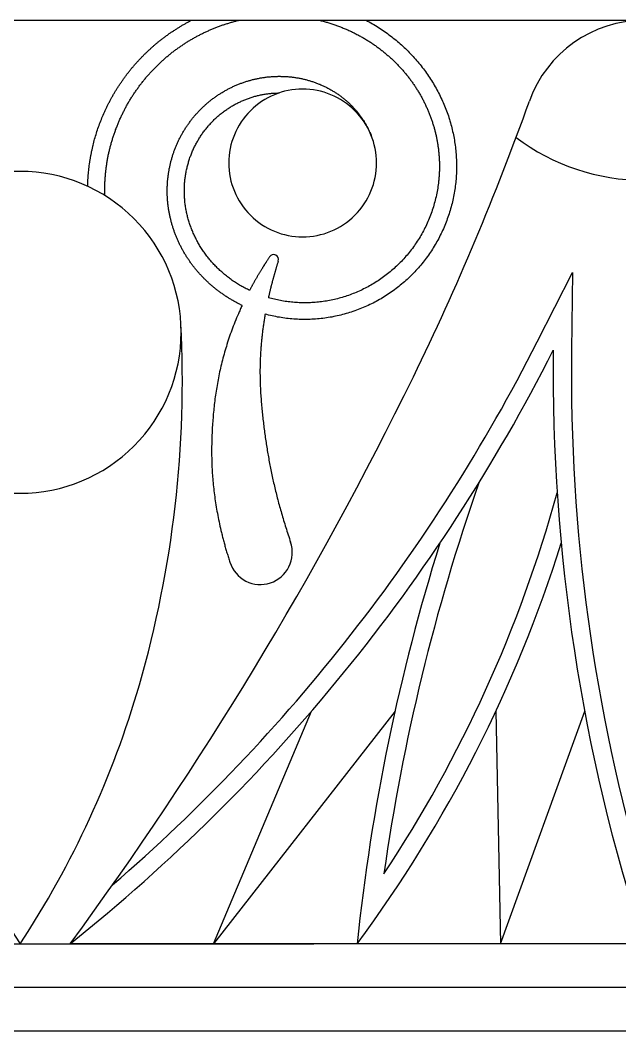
# Model space of a CAD drawing. Extents: x -111 to 2985, y -118 to 122.
# Drawn here: x -86.1 to -74.17, y -35.88 to -15.76 of the extents above; entities that cross this region are included whole.
import ezdxf

# ---------------------------------------------------------------- set-up
doc = ezdxf.new("R2010")
doc.units = 0
doc.layers.add('LAYER_03', color=5, linetype='CONTINUOUS')

msp = doc.modelspace()

# ---------------------------------------------------------------- linework, layer by layer
at = {"layer": 'LAYER_03'}
for points in [[(-110.939, -15.76), (-61.261, -15.76)], [(-84.757, -19.065), (-84.756, -19.034), (-84.755, -19.002), (-84.754, -18.97), (-84.752, -18.939), (-84.75, -18.907), (-84.748, -18.875), (-84.746, -18.844), (-84.743, -18.812), (-84.74, -18.781), (-84.737, -18.749), (-84.733, -18.718), (-84.73, -18.686), (-84.726, -18.655), (-84.721, -18.623), (-84.719, -18.607), (-84.717, -18.592), (-84.715, -18.576), (-84.712, -18.56), (-84.71, -18.545), (-84.707, -18.529), (-84.704, -18.513), (-84.702, -18.498), (-84.699, -18.482), (-84.696, -18.467), (-84.693, -18.451), (-84.69, -18.435), (-84.687, -18.42), (-84.684, -18.404), (-84.681, -18.389), (-84.678, -18.373), (-84.675, -18.358), (-84.671, -18.342), (-84.668, -18.327), (-84.664, -18.311), (-84.661, -18.296), (-84.657, -18.28), (-84.654, -18.265), (-84.65, -18.249), (-84.642, -18.218), (-84.634, -18.188), (-84.626, -18.157), (-84.618, -18.126), (-84.609, -18.096), (-84.6, -18.065), (-84.591, -18.035), (-84.581, -18.005), (-84.572, -17.974), (-84.562, -17.944), (-84.552, -17.914), (-84.541, -17.884), (-84.53, -17.854), (-84.519, -17.824), (-84.508, -17.794), (-84.497, -17.765), (-84.485, -17.735), (-84.473, -17.706), (-84.461, -17.676), (-84.449, -17.647), (-84.436, -17.618), (-84.429, -17.603), (-84.423, -17.589), (-84.416, -17.574), (-84.41, -17.56), (-84.403, -17.545), (-84.396, -17.531), (-84.39, -17.516), (-84.383, -17.502), (-84.376, -17.488), (-84.369, -17.473), (-84.362, -17.459), (-84.355, -17.445), (-84.348, -17.431), (-84.34, -17.416), (-84.333, -17.402), (-84.326, -17.388), (-84.318, -17.374), (-84.311, -17.36), (-84.303, -17.346), (-84.296, -17.332), (-84.288, -17.318), (-84.28, -17.304), (-84.273, -17.29), (-84.265, -17.276), (-84.257, -17.262), (-84.249, -17.248), (-84.241, -17.234), (-84.233, -17.221), (-84.225, -17.207), (-84.217, -17.193), (-84.209, -17.179), (-84.2, -17.166), (-84.192, -17.152), (-84.184, -17.139), (-84.175, -17.125), (-84.167, -17.112), (-84.158, -17.098), (-84.149, -17.085), (-84.141, -17.071), (-84.132, -17.058), (-84.123, -17.045), (-84.114, -17.031), (-84.105, -17.018), (-84.096, -17.005), (-84.087, -16.992), (-84.078, -16.978), (-84.069, -16.965), (-84.06, -16.952), (-84.051, -16.939), (-84.041, -16.926), (-84.032, -16.913), (-84.023, -16.9), (-84.013, -16.887), (-84.004, -16.875), (-83.994, -16.862), (-83.984, -16.849), (-83.975, -16.836), (-83.965, -16.823), (-83.955, -16.811), (-83.945, -16.798), (-83.935, -16.786), (-83.926, -16.773), (-83.916, -16.761), (-83.905, -16.748), (-83.895, -16.736), (-83.885, -16.723), (-83.875, -16.711), (-83.865, -16.699), (-83.854, -16.687), (-83.844, -16.674), (-83.834, -16.662), (-83.823, -16.65), (-83.812, -16.638), (-83.802, -16.626), (-83.791, -16.614), (-83.781, -16.602), (-83.77, -16.59), (-83.759, -16.578), (-83.748, -16.566), (-83.737, -16.555), (-83.726, -16.543), (-83.715, -16.531), (-83.704, -16.52), (-83.693, -16.508), (-83.682, -16.496), (-83.671, -16.485), (-83.66, -16.473), (-83.648, -16.462), (-83.637, -16.451), (-83.626, -16.439), (-83.614, -16.428), (-83.603, -16.417), (-83.591, -16.406), (-83.58, -16.395), (-83.568, -16.383), (-83.556, -16.372), (-83.545, -16.361), (-83.533, -16.351), (-83.521, -16.34), (-83.509, -16.329), (-83.497, -16.318), (-83.485, -16.307), (-83.473, -16.297), (-83.461, -16.286), (-83.449, -16.275), (-83.437, -16.265), (-83.425, -16.254), (-83.412, -16.244), (-83.4, -16.233), (-83.388, -16.223), (-83.375, -16.213), (-83.363, -16.203), (-83.351, -16.192), (-83.338, -16.182), (-83.325, -16.172), (-83.313, -16.162), (-83.3, -16.152), (-83.288, -16.142), (-83.275, -16.132), (-83.262, -16.123), (-83.249, -16.113), (-83.236, -16.103), (-83.223, -16.093), (-83.211, -16.084), (-83.198, -16.074), (-83.185, -16.065), (-83.171, -16.055), (-83.158, -16.046), (-83.145, -16.037), (-83.132, -16.027), (-83.119, -16.018), (-83.106, -16.009), (-83.092, -16), (-83.079, -15.991), (-83.066, -15.982), (-83.052, -15.973), (-83.039, -15.964), (-83.025, -15.955), (-83.012, -15.946), (-82.998, -15.937), (-82.984, -15.929), (-82.971, -15.92), (-82.957, -15.912), (-82.943, -15.903), (-82.93, -15.895), (-82.916, -15.886), (-82.902, -15.878), (-82.888, -15.87), (-82.874, -15.861), (-82.86, -15.853), (-82.846, -15.845), (-82.832, -15.837), (-82.818, -15.829), (-82.804, -15.821), (-82.79, -15.813), (-82.776, -15.805), (-82.762, -15.798), (-82.747, -15.79), (-82.733, -15.782), (-82.719, -15.775), (-82.705, -15.767), (-82.69, -15.76)], [(-84.417, -19.248), (-84.417, -19.229), (-84.417, -19.21), (-84.418, -19.191), (-84.418, -19.172), (-84.418, -19.153), (-84.418, -19.134), (-84.417, -19.115), (-84.417, -19.095), (-84.417, -19.076), (-84.416, -19.057), (-84.416, -19.038), (-84.415, -19.018), (-84.414, -18.999), (-84.413, -18.98), (-84.412, -18.96), (-84.411, -18.941), (-84.41, -18.922), (-84.408, -18.902), (-84.407, -18.883), (-84.405, -18.864), (-84.404, -18.844), (-84.402, -18.825), (-84.4, -18.806), (-84.398, -18.787), (-84.396, -18.767), (-84.394, -18.748), (-84.392, -18.729), (-84.389, -18.71), (-84.387, -18.691), (-84.384, -18.672), (-84.382, -18.653), (-84.379, -18.634), (-84.376, -18.615), (-84.373, -18.596), (-84.37, -18.577), (-84.367, -18.558), (-84.364, -18.54), (-84.36, -18.521), (-84.357, -18.502), (-84.353, -18.484), (-84.349, -18.465), (-84.346, -18.446), (-84.342, -18.428), (-84.338, -18.409), (-84.334, -18.391), (-84.329, -18.372), (-84.325, -18.354), (-84.321, -18.336), (-84.316, -18.317), (-84.312, -18.299), (-84.307, -18.281), (-84.302, -18.262), (-84.297, -18.244), (-84.292, -18.226), (-84.287, -18.208), (-84.282, -18.19), (-84.277, -18.172), (-84.272, -18.154), (-84.266, -18.135), (-84.261, -18.117), (-84.255, -18.1), (-84.249, -18.082), (-84.243, -18.064), (-84.237, -18.046), (-84.231, -18.028), (-84.225, -18.01), (-84.219, -17.992), (-84.213, -17.975), (-84.206, -17.957), (-84.2, -17.939), (-84.193, -17.922), (-84.187, -17.904), (-84.18, -17.886), (-84.173, -17.869), (-84.166, -17.851), (-84.159, -17.834), (-84.152, -17.817), (-84.145, -17.799), (-84.137, -17.782), (-84.13, -17.765), (-84.122, -17.747), (-84.115, -17.73), (-84.107, -17.713), (-84.099, -17.696), (-84.091, -17.679), (-84.083, -17.662), (-84.075, -17.645), (-84.067, -17.628), (-84.059, -17.611), (-84.051, -17.594), (-84.042, -17.578), (-84.034, -17.561), (-84.025, -17.544), (-84.016, -17.528), (-84.008, -17.511), (-83.999, -17.495), (-83.99, -17.478), (-83.981, -17.462), (-83.972, -17.446), (-83.963, -17.429), (-83.953, -17.413), (-83.944, -17.397), (-83.935, -17.381), (-83.925, -17.365), (-83.915, -17.349), (-83.906, -17.333), (-83.896, -17.317), (-83.886, -17.301), (-83.876, -17.285), (-83.866, -17.269), (-83.856, -17.254), (-83.846, -17.238), (-83.836, -17.223), (-83.825, -17.207), (-83.815, -17.192), (-83.804, -17.176), (-83.794, -17.161), (-83.783, -17.146), (-83.772, -17.131), (-83.762, -17.116), (-83.751, -17.1), (-83.74, -17.085), (-83.729, -17.071), (-83.718, -17.056), (-83.706, -17.041), (-83.695, -17.026), (-83.684, -17.011), (-83.672, -16.997), (-83.661, -16.982), (-83.649, -16.968), (-83.638, -16.953), (-83.626, -16.939), (-83.614, -16.925), (-83.602, -16.91), (-83.59, -16.896), (-83.578, -16.882), (-83.566, -16.868), (-83.554, -16.854), (-83.542, -16.84), (-83.529, -16.826), (-83.517, -16.813), (-83.505, -16.799), (-83.492, -16.785), (-83.48, -16.772), (-83.467, -16.758), (-83.454, -16.745), (-83.441, -16.732), (-83.429, -16.718), (-83.416, -16.705), (-83.403, -16.692), (-83.39, -16.679), (-83.376, -16.666), (-83.363, -16.653), (-83.35, -16.64), (-83.337, -16.627), (-83.323, -16.615), (-83.31, -16.602), (-83.296, -16.59), (-83.283, -16.577), (-83.269, -16.565), (-83.255, -16.552), (-83.242, -16.54), (-83.228, -16.528), (-83.214, -16.516), (-83.2, -16.504), (-83.186, -16.492), (-83.172, -16.48), (-83.158, -16.468), (-83.144, -16.457), (-83.13, -16.445), (-83.115, -16.434), (-83.101, -16.422), (-83.086, -16.411), (-83.072, -16.399), (-83.057, -16.388), (-83.043, -16.377), (-83.028, -16.366), (-83.014, -16.355), (-82.999, -16.344), (-82.984, -16.333), (-82.969, -16.322), (-82.954, -16.312), (-82.939, -16.301), (-82.924, -16.291), (-82.909, -16.28), (-82.894, -16.27), (-82.879, -16.26), (-82.864, -16.249), (-82.849, -16.239), (-82.833, -16.229), (-82.818, -16.219), (-82.803, -16.209), (-82.787, -16.2), (-82.772, -16.19), (-82.756, -16.18), (-82.741, -16.171), (-82.725, -16.161), (-82.709, -16.152), (-82.694, -16.143), (-82.678, -16.134), (-82.662, -16.125), (-82.646, -16.116), (-82.63, -16.107), (-82.614, -16.098), (-82.598, -16.089), (-82.582, -16.08), (-82.566, -16.072), (-82.55, -16.063), (-82.534, -16.055), (-82.518, -16.047), (-82.502, -16.038), (-82.485, -16.03), (-82.469, -16.022), (-82.453, -16.014), (-82.436, -16.006), (-82.42, -15.998), (-82.404, -15.991), (-82.387, -15.983), (-82.371, -15.976), (-82.354, -15.968), (-82.338, -15.961), (-82.321, -15.954), (-82.304, -15.946), (-82.288, -15.939), (-82.271, -15.932), (-82.254, -15.925), (-82.237, -15.919), (-82.221, -15.912), (-82.204, -15.905), (-82.187, -15.899), (-82.17, -15.892), (-82.153, -15.886), (-82.136, -15.879), (-82.119, -15.873), (-82.102, -15.867), (-82.085, -15.861), (-82.068, -15.855), (-82.051, -15.849), (-82.034, -15.844), (-82.017, -15.838), (-82, -15.832), (-81.983, -15.827), (-81.965, -15.822), (-81.948, -15.816), (-81.931, -15.811), (-81.914, -15.806), (-81.896, -15.801), (-81.879, -15.796), (-81.862, -15.791), (-81.844, -15.786), (-81.827, -15.782), (-81.81, -15.777), (-81.792, -15.773), (-81.775, -15.768), (-81.757, -15.764), (-81.74, -15.76)], [(-79.216, -15.76), (-79.184, -15.777), (-79.152, -15.794), (-79.121, -15.812), (-79.09, -15.83), (-79.059, -15.848), (-79.028, -15.867), (-78.997, -15.886), (-78.967, -15.905), (-78.937, -15.925), (-78.907, -15.945), (-78.877, -15.965), (-78.847, -15.985), (-78.818, -16.006), (-78.789, -16.027), (-78.76, -16.048), (-78.731, -16.07), (-78.703, -16.092), (-78.674, -16.114), (-78.646, -16.136), (-78.619, -16.159), (-78.591, -16.182), (-78.564, -16.206), (-78.537, -16.229), (-78.51, -16.253), (-78.484, -16.277), (-78.457, -16.302), (-78.431, -16.326), (-78.406, -16.351), (-78.38, -16.376), (-78.355, -16.402), (-78.33, -16.428), (-78.305, -16.454), (-78.281, -16.48), (-78.257, -16.506), (-78.233, -16.533), (-78.21, -16.56), (-78.187, -16.587), (-78.164, -16.614), (-78.141, -16.642), (-78.119, -16.67), (-78.097, -16.698), (-78.075, -16.726), (-78.054, -16.755), (-78.033, -16.784), (-78.012, -16.813), (-77.991, -16.842), (-77.971, -16.871), (-77.951, -16.901), (-77.932, -16.931), (-77.913, -16.961), (-77.894, -16.991), (-77.876, -17.021), (-77.857, -17.052), (-77.84, -17.083), (-77.822, -17.114), (-77.805, -17.145), (-77.788, -17.176), (-77.772, -17.208), (-77.756, -17.24), (-77.74, -17.271), (-77.724, -17.303), (-77.709, -17.336), (-77.695, -17.368), (-77.68, -17.4), (-77.666, -17.433), (-77.653, -17.466), (-77.639, -17.499), (-77.626, -17.532), (-77.614, -17.565), (-77.602, -17.598), (-77.59, -17.632), (-77.578, -17.665), (-77.567, -17.699), (-77.557, -17.733), (-77.546, -17.766), (-77.536, -17.8), (-77.527, -17.835), (-77.518, -17.869), (-77.509, -17.903), (-77.501, -17.937), (-77.493, -17.972), (-77.485, -18.007), (-77.478, -18.041), (-77.471, -18.076), (-77.464, -18.111), (-77.458, -18.146), (-77.453, -18.18), (-77.447, -18.215), (-77.442, -18.25), (-77.438, -18.286), (-77.434, -18.321), (-77.43, -18.356), (-77.427, -18.391), (-77.424, -18.426), (-77.421, -18.462), (-77.419, -18.497), (-77.418, -18.532), (-77.416, -18.568), (-77.415, -18.603), (-77.415, -18.638), (-77.415, -18.674), (-77.415, -18.709), (-77.416, -18.744), (-77.417, -18.78), (-77.418, -18.815), (-77.42, -18.85), (-77.422, -18.885), (-77.425, -18.921), (-77.428, -18.956), (-77.432, -18.991), (-77.436, -19.026), (-77.44, -19.061), (-77.445, -19.096), (-77.45, -19.131), (-77.455, -19.166), (-77.461, -19.201), (-77.468, -19.236), (-77.474, -19.271), (-77.481, -19.306), (-77.489, -19.34), (-77.497, -19.375), (-77.505, -19.409), (-77.514, -19.443), (-77.523, -19.478), (-77.532, -19.512), (-77.542, -19.546), (-77.553, -19.58), (-77.563, -19.613), (-77.574, -19.647), (-77.586, -19.681), (-77.598, -19.714), (-77.61, -19.747), (-77.623, -19.78), (-77.636, -19.813), (-77.649, -19.846), (-77.663, -19.879), (-77.677, -19.911), (-77.692, -19.944), (-77.707, -19.976), (-77.722, -20.008), (-77.738, -20.04), (-77.754, -20.072), (-77.77, -20.103), (-77.787, -20.135), (-77.804, -20.166), (-77.822, -20.197), (-77.84, -20.227), (-77.858, -20.258), (-77.877, -20.288), (-77.896, -20.318), (-77.915, -20.348), (-77.935, -20.378), (-77.955, -20.407), (-77.975, -20.437), (-77.996, -20.466), (-78.017, -20.494), (-78.038, -20.523), (-78.06, -20.551), (-78.082, -20.579), (-78.105, -20.607), (-78.128, -20.634), (-78.151, -20.662), (-78.174, -20.689), (-78.198, -20.715), (-78.222, -20.742), (-78.246, -20.768), (-78.271, -20.794), (-78.296, -20.819), (-78.322, -20.845), (-78.347, -20.87), (-78.373, -20.894), (-78.399, -20.919), (-78.426, -20.943), (-78.453, -20.967), (-78.48, -20.99), (-78.507, -21.014), (-78.535, -21.036), (-78.563, -21.059), (-78.591, -21.081), (-78.619, -21.103), (-78.648, -21.125), (-78.677, -21.146), (-78.707, -21.167), (-78.736, -21.187), (-78.766, -21.207), (-78.796, -21.227), (-78.826, -21.247), (-78.857, -21.266), (-78.887, -21.285), (-78.918, -21.303), (-78.95, -21.321), (-78.981, -21.339), (-79.013, -21.356), (-79.044, -21.373), (-79.077, -21.39), (-79.109, -21.406), (-79.141, -21.422), (-79.174, -21.437), (-79.207, -21.452), (-79.24, -21.467), (-79.273, -21.481), (-79.306, -21.495), (-79.34, -21.508), (-79.374, -21.521), (-79.407, -21.534), (-79.441, -21.546), (-79.476, -21.558), (-79.51, -21.57), (-79.544, -21.581), (-79.579, -21.591), (-79.614, -21.601), (-79.649, -21.611), (-79.684, -21.621), (-79.719, -21.63), (-79.754, -21.638), (-79.789, -21.646), (-79.825, -21.654), (-79.86, -21.661), (-79.896, -21.668), (-79.931, -21.674), (-79.967, -21.68), (-80.003, -21.686), (-80.039, -21.691), (-80.075, -21.695), (-80.111, -21.7), (-80.147, -21.703), (-80.183, -21.707), (-80.219, -21.71), (-80.255, -21.712), (-80.292, -21.714), (-80.328, -21.716), (-80.364, -21.717), (-80.4, -21.718), (-80.437, -21.718), (-80.473, -21.718), (-80.509, -21.717), (-80.546, -21.716), (-80.582, -21.714), (-80.618, -21.712), (-80.654, -21.71), (-80.69, -21.707), (-80.727, -21.704), (-80.763, -21.7), (-80.799, -21.696), (-80.835, -21.691), (-80.87, -21.686), (-80.906, -21.68), (-80.942, -21.674), (-80.978, -21.668), (-81.013, -21.661), (-81.049, -21.654), (-81.084, -21.646), (-81.119, -21.638), (-81.155, -21.629), (-81.19, -21.62), (-81.225, -21.61), (-81.228, -21.632), (-81.232, -21.655), (-81.236, -21.677), (-81.24, -21.699), (-81.243, -21.721), (-81.247, -21.743), (-81.25, -21.764), (-81.253, -21.786), (-81.256, -21.808), (-81.26, -21.829), (-81.263, -21.851), (-81.266, -21.872), (-81.268, -21.894), (-81.271, -21.915), (-81.274, -21.936), (-81.277, -21.958), (-81.279, -21.979), (-81.282, -22), (-81.284, -22.021), (-81.286, -22.042), (-81.289, -22.062), (-81.291, -22.083), (-81.293, -22.104), (-81.295, -22.124), (-81.297, -22.145), (-81.299, -22.165), (-81.301, -22.186), (-81.303, -22.206), (-81.304, -22.227), (-81.306, -22.247), (-81.308, -22.267), (-81.309, -22.287), (-81.312, -22.327), (-81.315, -22.367), (-81.317, -22.406), (-81.319, -22.446), (-81.321, -22.485), (-81.322, -22.524), (-81.324, -22.562), (-81.325, -22.601), (-81.325, -22.639), (-81.326, -22.677), (-81.327, -22.715), (-81.327, -22.752), (-81.327, -22.79), (-81.326, -22.827), (-81.326, -22.864), (-81.325, -22.9), (-81.325, -22.937), (-81.324, -22.973), (-81.322, -23.01), (-81.321, -23.046), (-81.32, -23.082), (-81.318, -23.117), (-81.316, -23.153), (-81.314, -23.188), (-81.312, -23.223), (-81.31, -23.258), (-81.307, -23.293), (-81.305, -23.328), (-81.302, -23.363), (-81.299, -23.397), (-81.296, -23.432), (-81.293, -23.466), (-81.29, -23.5), (-81.286, -23.534), (-81.283, -23.568), (-81.279, -23.602), (-81.276, -23.635), (-81.272, -23.669), (-81.268, -23.702), (-81.264, -23.736), (-81.26, -23.769), (-81.256, -23.802), (-81.252, -23.835), (-81.248, -23.868), (-81.244, -23.901), (-81.239, -23.934), (-81.235, -23.967), (-81.23, -24), (-81.226, -24.032), (-81.221, -24.065), (-81.217, -24.098), (-81.212, -24.13), (-81.207, -24.163), (-81.202, -24.195), (-81.197, -24.227), (-81.192, -24.26), (-81.187, -24.292), (-81.182, -24.324), (-81.176, -24.357), (-81.171, -24.389), (-81.165, -24.421), (-81.16, -24.453), (-81.154, -24.486), (-81.148, -24.518), (-81.142, -24.55), (-81.136, -24.582), (-81.13, -24.615), (-81.124, -24.647), (-81.117, -24.679), (-81.111, -24.712), (-81.104, -24.744), (-81.097, -24.777), (-81.091, -24.809), (-81.084, -24.842), (-81.077, -24.874), (-81.07, -24.907), (-81.062, -24.939), (-81.055, -24.972), (-81.047, -25.005), (-81.04, -25.038), (-81.032, -25.071), (-81.024, -25.104), (-81.016, -25.137), (-81.008, -25.17), (-80.999, -25.203), (-80.991, -25.237), (-80.982, -25.27), (-80.974, -25.304), (-80.965, -25.337), (-80.956, -25.371), (-80.946, -25.405), (-80.937, -25.439), (-80.928, -25.473), (-80.918, -25.508), (-80.908, -25.542), (-80.898, -25.576), (-80.888, -25.611), (-80.878, -25.646), (-80.868, -25.681), (-80.857, -25.716), (-80.846, -25.751), (-80.835, -25.787), (-80.824, -25.822), (-80.813, -25.858), (-80.802, -25.894), (-80.79, -25.93), (-80.778, -25.967), (-80.766, -26.003), (-80.754, -26.04), (-80.742, -26.077), (-80.73, -26.114), (-80.717, -26.151)], [(-80.15, -15.76), (-80.13, -15.765), (-80.11, -15.77), (-80.091, -15.775), (-80.071, -15.78), (-80.052, -15.785), (-80.032, -15.79), (-80.013, -15.796), (-79.993, -15.802), (-79.974, -15.807), (-79.954, -15.813), (-79.935, -15.819), (-79.916, -15.825), (-79.897, -15.831), (-79.878, -15.838), (-79.858, -15.844), (-79.839, -15.851), (-79.82, -15.857), (-79.801, -15.864), (-79.783, -15.871), (-79.764, -15.878), (-79.745, -15.885), (-79.726, -15.892), (-79.708, -15.9), (-79.689, -15.907), (-79.67, -15.915), (-79.652, -15.922), (-79.633, -15.93), (-79.615, -15.938), (-79.597, -15.946), (-79.578, -15.954), (-79.56, -15.962), (-79.542, -15.97), (-79.524, -15.979), (-79.506, -15.987), (-79.488, -15.996), (-79.47, -16.005), (-79.452, -16.014), (-79.435, -16.022), (-79.417, -16.031), (-79.399, -16.041), (-79.382, -16.05), (-79.364, -16.059), (-79.347, -16.069), (-79.329, -16.078), (-79.312, -16.088), (-79.295, -16.097), (-79.278, -16.107), (-79.261, -16.117), (-79.244, -16.127), (-79.227, -16.137), (-79.21, -16.148), (-79.193, -16.158), (-79.176, -16.168), (-79.16, -16.179), (-79.143, -16.19), (-79.127, -16.2), (-79.11, -16.211), (-79.094, -16.222), (-79.078, -16.233), (-79.061, -16.244), (-79.045, -16.255), (-79.029, -16.266), (-79.013, -16.278), (-78.998, -16.289), (-78.982, -16.301), (-78.966, -16.312), (-78.951, -16.324), (-78.935, -16.336), (-78.92, -16.348), (-78.904, -16.36), (-78.889, -16.372), (-78.874, -16.384), (-78.859, -16.396), (-78.844, -16.409), (-78.829, -16.421), (-78.814, -16.433), (-78.799, -16.446), (-78.784, -16.459), (-78.77, -16.471), (-78.755, -16.484), (-78.741, -16.497), (-78.727, -16.51), (-78.712, -16.523), (-78.698, -16.536), (-78.684, -16.55), (-78.67, -16.563), (-78.656, -16.576), (-78.643, -16.59), (-78.629, -16.603), (-78.615, -16.617), (-78.602, -16.631), (-78.588, -16.644), (-78.575, -16.658), (-78.562, -16.672), (-78.549, -16.686), (-78.536, -16.7), (-78.523, -16.714), (-78.51, -16.728), (-78.497, -16.743), (-78.485, -16.757), (-78.472, -16.771), (-78.46, -16.786), (-78.448, -16.801), (-78.435, -16.815), (-78.423, -16.83), (-78.411, -16.845), (-78.399, -16.859), (-78.387, -16.874), (-78.376, -16.889), (-78.364, -16.904), (-78.353, -16.919), (-78.341, -16.934), (-78.33, -16.95), (-78.319, -16.965), (-78.307, -16.98), (-78.296, -16.995), (-78.286, -17.011), (-78.275, -17.026), (-78.264, -17.042), (-78.253, -17.057), (-78.243, -17.073), (-78.233, -17.089), (-78.222, -17.105), (-78.212, -17.12), (-78.202, -17.136), (-78.192, -17.152), (-78.182, -17.168), (-78.173, -17.184), (-78.163, -17.2), (-78.153, -17.216), (-78.144, -17.233), (-78.135, -17.249), (-78.125, -17.265), (-78.116, -17.281), (-78.107, -17.298), (-78.099, -17.314), (-78.09, -17.331), (-78.081, -17.347), (-78.073, -17.364), (-78.064, -17.38), (-78.056, -17.397), (-78.048, -17.414), (-78.039, -17.43), (-78.031, -17.447), (-78.024, -17.464), (-78.016, -17.481), (-78.008, -17.498), (-78.001, -17.515), (-77.993, -17.531), (-77.986, -17.548), (-77.979, -17.565), (-77.972, -17.582), (-77.965, -17.6), (-77.958, -17.617), (-77.951, -17.634), (-77.944, -17.651), (-77.938, -17.668), (-77.931, -17.686), (-77.925, -17.703), (-77.919, -17.72), (-77.913, -17.737), (-77.907, -17.755), (-77.901, -17.772), (-77.895, -17.79), (-77.89, -17.807), (-77.884, -17.824), (-77.879, -17.842), (-77.873, -17.859), (-77.868, -17.877), (-77.863, -17.895), (-77.858, -17.912), (-77.854, -17.93), (-77.849, -17.947), (-77.844, -17.965), (-77.84, -17.983), (-77.835, -18), (-77.831, -18.018), (-77.827, -18.036), (-77.823, -18.053), (-77.819, -18.071), (-77.815, -18.089), (-77.812, -18.107), (-77.808, -18.124), (-77.805, -18.142), (-77.801, -18.16), (-77.798, -18.178), (-77.795, -18.196), (-77.792, -18.214), (-77.789, -18.231), (-77.787, -18.249), (-77.784, -18.267), (-77.781, -18.285), (-77.779, -18.303), (-77.777, -18.321), (-77.775, -18.339), (-77.772, -18.356), (-77.771, -18.374), (-77.769, -18.392), (-77.767, -18.41), (-77.765, -18.428), (-77.764, -18.446), (-77.763, -18.464), (-77.761, -18.482), (-77.76, -18.499), (-77.759, -18.517), (-77.758, -18.535), (-77.758, -18.553), (-77.757, -18.571), (-77.756, -18.589), (-77.756, -18.607), (-77.756, -18.624), (-77.755, -18.642), (-77.755, -18.66), (-77.755, -18.678), (-77.755, -18.696), (-77.756, -18.714), (-77.756, -18.731), (-77.757, -18.749), (-77.757, -18.767), (-77.758, -18.785), (-77.759, -18.802), (-77.76, -18.82), (-77.761, -18.838), (-77.762, -18.855), (-77.763, -18.873), (-77.764, -18.891), (-77.766, -18.908), (-77.767, -18.926), (-77.769, -18.944), (-77.771, -18.961), (-77.773, -18.979), (-77.775, -18.996), (-77.777, -19.014), (-77.779, -19.031), (-77.782, -19.049), (-77.784, -19.066), (-77.787, -19.084), (-77.79, -19.101), (-77.795, -19.136), (-77.801, -19.17), (-77.808, -19.205), (-77.815, -19.239), (-77.823, -19.273), (-77.831, -19.308), (-77.839, -19.342), (-77.848, -19.375), (-77.857, -19.409), (-77.866, -19.443), (-77.876, -19.476), (-77.887, -19.509), (-77.898, -19.542), (-77.909, -19.575), (-77.921, -19.608), (-77.933, -19.64), (-77.945, -19.673), (-77.958, -19.705), (-77.971, -19.737), (-77.985, -19.769), (-77.999, -19.8), (-78.013, -19.831), (-78.028, -19.863), (-78.043, -19.894), (-78.059, -19.924), (-78.075, -19.955), (-78.091, -19.985), (-78.108, -20.015), (-78.125, -20.045), (-78.142, -20.074), (-78.16, -20.104), (-78.178, -20.133), (-78.197, -20.161), (-78.216, -20.19), (-78.235, -20.218), (-78.254, -20.246), (-78.274, -20.274), (-78.294, -20.301), (-78.315, -20.329), (-78.336, -20.356), (-78.357, -20.382), (-78.378, -20.408), (-78.4, -20.434), (-78.422, -20.46), (-78.444, -20.486), (-78.467, -20.511), (-78.49, -20.536), (-78.513, -20.56), (-78.537, -20.584), (-78.561, -20.608), (-78.585, -20.632), (-78.609, -20.655), (-78.634, -20.678), (-78.659, -20.701), (-78.684, -20.723), (-78.709, -20.745), (-78.735, -20.766), (-78.761, -20.788), (-78.787, -20.809), (-78.813, -20.829), (-78.84, -20.849), (-78.867, -20.869), (-78.894, -20.889), (-78.921, -20.908), (-78.949, -20.927), (-78.976, -20.945), (-79.004, -20.964), (-79.032, -20.981), (-79.061, -20.999), (-79.089, -21.016), (-79.118, -21.032), (-79.147, -21.049), (-79.176, -21.065), (-79.205, -21.08), (-79.234, -21.095), (-79.264, -21.11), (-79.293, -21.125), (-79.323, -21.139), (-79.353, -21.152), (-79.383, -21.166), (-79.413, -21.178), (-79.444, -21.191), (-79.474, -21.203), (-79.505, -21.215), (-79.535, -21.226), (-79.566, -21.237), (-79.597, -21.248), (-79.628, -21.258), (-79.659, -21.268), (-79.69, -21.277), (-79.722, -21.286), (-79.753, -21.295), (-79.784, -21.303), (-79.816, -21.311), (-79.847, -21.318), (-79.879, -21.326), (-79.911, -21.332), (-79.942, -21.339), (-79.974, -21.344), (-80.006, -21.35), (-80.037, -21.355), (-80.069, -21.36), (-80.101, -21.364), (-80.133, -21.368), (-80.165, -21.372), (-80.197, -21.375), (-80.229, -21.377), (-80.26, -21.38), (-80.292, -21.382), (-80.324, -21.383), (-80.356, -21.385), (-80.388, -21.385), (-80.419, -21.386), (-80.451, -21.386), (-80.483, -21.385), (-80.514, -21.385), (-80.546, -21.384), (-80.578, -21.382), (-80.609, -21.38), (-80.64, -21.378), (-80.672, -21.375), (-80.703, -21.372), (-80.734, -21.369), (-80.765, -21.365), (-80.796, -21.361), (-80.827, -21.356), (-80.858, -21.352), (-80.889, -21.346), (-80.919, -21.341), (-80.95, -21.335), (-80.98, -21.328), (-81.01, -21.322), (-81.04, -21.315), (-81.07, -21.307), (-81.1, -21.299), (-81.13, -21.291), (-81.16, -21.283)], [(-81.683, -21.438), (-81.698, -21.43), (-81.714, -21.423), (-81.729, -21.415), (-81.745, -21.407), (-81.76, -21.399), (-81.775, -21.391), (-81.79, -21.383), (-81.806, -21.375), (-81.821, -21.367), (-81.836, -21.359), (-81.851, -21.35), (-81.866, -21.342), (-81.881, -21.333), (-81.895, -21.324), (-81.91, -21.316), (-81.925, -21.307), (-81.94, -21.298), (-81.954, -21.289), (-81.969, -21.28), (-81.983, -21.27), (-81.998, -21.261), (-82.012, -21.252), (-82.026, -21.242), (-82.041, -21.233), (-82.055, -21.223), (-82.069, -21.213), (-82.083, -21.203), (-82.097, -21.193), (-82.111, -21.183), (-82.125, -21.173), (-82.139, -21.163), (-82.152, -21.153), (-82.166, -21.142), (-82.18, -21.132), (-82.193, -21.121), (-82.206, -21.111), (-82.22, -21.1), (-82.233, -21.089), (-82.246, -21.078), (-82.26, -21.067), (-82.273, -21.056), (-82.286, -21.045), (-82.299, -21.034), (-82.312, -21.023), (-82.324, -21.011), (-82.337, -21), (-82.35, -20.988), (-82.362, -20.977), (-82.375, -20.965), (-82.387, -20.953), (-82.4, -20.941), (-82.412, -20.929), (-82.424, -20.917), (-82.436, -20.905), (-82.448, -20.893), (-82.46, -20.881), (-82.472, -20.869), (-82.484, -20.856), (-82.495, -20.844), (-82.507, -20.831), (-82.519, -20.819), (-82.53, -20.806), (-82.541, -20.793), (-82.553, -20.78), (-82.564, -20.768), (-82.575, -20.755), (-82.586, -20.742), (-82.597, -20.729), (-82.608, -20.715), (-82.618, -20.702), (-82.629, -20.689), (-82.64, -20.675), (-82.65, -20.662), (-82.661, -20.648), (-82.671, -20.635), (-82.681, -20.621), (-82.691, -20.608), (-82.701, -20.594), (-82.711, -20.58), (-82.721, -20.566), (-82.731, -20.552), (-82.74, -20.538), (-82.75, -20.524), (-82.759, -20.51), (-82.769, -20.496), (-82.778, -20.481), (-82.787, -20.467), (-82.796, -20.453), (-82.805, -20.438), (-82.814, -20.424), (-82.823, -20.409), (-82.832, -20.395), (-82.84, -20.38), (-82.849, -20.365), (-82.857, -20.351), (-82.865, -20.336), (-82.873, -20.321), (-82.882, -20.306), (-82.889, -20.291), (-82.897, -20.276), (-82.905, -20.261), (-82.913, -20.246), (-82.92, -20.231), (-82.928, -20.215), (-82.935, -20.2), (-82.942, -20.185), (-82.95, -20.169), (-82.957, -20.154), (-82.964, -20.138), (-82.97, -20.123), (-82.977, -20.107), (-82.984, -20.092), (-82.99, -20.076), (-82.997, -20.06), (-83.003, -20.045), (-83.009, -20.029), (-83.015, -20.013), (-83.021, -19.997), (-83.027, -19.981), (-83.033, -19.965), (-83.038, -19.95), (-83.044, -19.934), (-83.049, -19.918), (-83.055, -19.901), (-83.06, -19.885), (-83.065, -19.869), (-83.07, -19.853), (-83.075, -19.837), (-83.079, -19.821), (-83.084, -19.804), (-83.089, -19.788), (-83.093, -19.772), (-83.097, -19.755), (-83.101, -19.739), (-83.105, -19.723), (-83.109, -19.706), (-83.113, -19.69), (-83.117, -19.673), (-83.12, -19.657), (-83.124, -19.64), (-83.127, -19.624), (-83.131, -19.607), (-83.134, -19.59), (-83.137, -19.574), (-83.14, -19.557), (-83.142, -19.541), (-83.145, -19.524), (-83.148, -19.507), (-83.15, -19.49), (-83.152, -19.474), (-83.155, -19.457), (-83.157, -19.44), (-83.159, -19.423), (-83.16, -19.407), (-83.162, -19.39), (-83.164, -19.373), (-83.165, -19.356), (-83.167, -19.339), (-83.168, -19.323), (-83.169, -19.306), (-83.17, -19.289), (-83.171, -19.272), (-83.172, -19.255), (-83.172, -19.238), (-83.173, -19.221), (-83.173, -19.205), (-83.173, -19.188), (-83.174, -19.171), (-83.174, -19.154), (-83.173, -19.137), (-83.173, -19.12), (-83.173, -19.103), (-83.172, -19.086), (-83.172, -19.07), (-83.171, -19.053), (-83.17, -19.036), (-83.169, -19.019), (-83.168, -19.002), (-83.167, -18.985), (-83.166, -18.968), (-83.165, -18.952), (-83.163, -18.935), (-83.161, -18.918), (-83.16, -18.901), (-83.158, -18.884), (-83.156, -18.868), (-83.154, -18.851), (-83.151, -18.834), (-83.149, -18.818), (-83.146, -18.801), (-83.144, -18.784), (-83.141, -18.767), (-83.138, -18.751), (-83.135, -18.734), (-83.132, -18.718), (-83.129, -18.701), (-83.125, -18.684), (-83.122, -18.668), (-83.118, -18.651), (-83.115, -18.635), (-83.111, -18.618), (-83.107, -18.602), (-83.103, -18.586), (-83.099, -18.569), (-83.094, -18.553), (-83.09, -18.537), (-83.085, -18.52), (-83.081, -18.504), (-83.076, -18.488), (-83.071, -18.472), (-83.066, -18.456), (-83.061, -18.439), (-83.055, -18.423), (-83.05, -18.407), (-83.044, -18.391), (-83.039, -18.375), (-83.033, -18.359), (-83.027, -18.344), (-83.021, -18.328), (-83.015, -18.312), (-83.009, -18.296), (-83.003, -18.28), (-82.996, -18.265), (-82.99, -18.249), (-82.983, -18.234), (-82.976, -18.218), (-82.969, -18.203), (-82.962, -18.187), (-82.955, -18.172), (-82.948, -18.157), (-82.94, -18.141), (-82.933, -18.126), (-82.925, -18.111), (-82.918, -18.096), (-82.91, -18.081), (-82.902, -18.066), (-82.894, -18.051), (-82.886, -18.036), (-82.877, -18.021), (-82.869, -18.006), (-82.86, -17.992), (-82.852, -17.977), (-82.843, -17.962), (-82.834, -17.948), (-82.825, -17.933), (-82.816, -17.919), (-82.807, -17.905), (-82.798, -17.89), (-82.788, -17.876), (-82.779, -17.862), (-82.769, -17.848), (-82.76, -17.834), (-82.75, -17.82), (-82.74, -17.806), (-82.73, -17.793), (-82.72, -17.779), (-82.709, -17.765), (-82.699, -17.752), (-82.689, -17.738), (-82.678, -17.725), (-82.668, -17.712), (-82.657, -17.698), (-82.646, -17.685), (-82.635, -17.672), (-82.624, -17.659), (-82.613, -17.646), (-82.602, -17.633), (-82.59, -17.621), (-82.579, -17.608), (-82.567, -17.595), (-82.556, -17.583), (-82.544, -17.57), (-82.532, -17.558), (-82.52, -17.546), (-82.508, -17.534), (-82.496, -17.522), (-82.484, -17.51), (-82.472, -17.498), (-82.459, -17.486), (-82.447, -17.474), (-82.434, -17.463), (-82.421, -17.451), (-82.409, -17.44), (-82.396, -17.428), (-82.383, -17.417), (-82.37, -17.406), (-82.357, -17.395), (-82.344, -17.384), (-82.33, -17.373), (-82.317, -17.362), (-82.304, -17.352), (-82.29, -17.341), (-82.276, -17.331), (-82.263, -17.32), (-82.249, -17.31), (-82.235, -17.3), (-82.221, -17.29), (-82.207, -17.28), (-82.193, -17.27), (-82.179, -17.261), (-82.165, -17.251), (-82.15, -17.241), (-82.136, -17.232), (-82.122, -17.223), (-82.107, -17.214), (-82.092, -17.205), (-82.078, -17.196), (-82.063, -17.187), (-82.048, -17.178), (-82.033, -17.169), (-82.018, -17.161), (-82.003, -17.153), (-81.988, -17.144), (-81.973, -17.136), (-81.958, -17.128), (-81.942, -17.12), (-81.927, -17.112), (-81.912, -17.105), (-81.896, -17.097), (-81.881, -17.09), (-81.865, -17.082), (-81.849, -17.075), (-81.834, -17.068), (-81.818, -17.061), (-81.802, -17.054), (-81.786, -17.047), (-81.77, -17.041), (-81.754, -17.034), (-81.738, -17.028), (-81.722, -17.022), (-81.706, -17.016), (-81.69, -17.01), (-81.674, -17.004), (-81.657, -16.998), (-81.641, -16.992), (-81.625, -16.987), (-81.608, -16.982), (-81.592, -16.976), (-81.575, -16.971), (-81.559, -16.966), (-81.542, -16.961), (-81.525, -16.957), (-81.509, -16.952), (-81.492, -16.948), (-81.475, -16.943), (-81.459, -16.939), (-81.442, -16.935), (-81.425, -16.931), (-81.408, -16.927), (-81.391, -16.924), (-81.374, -16.92), (-81.357, -16.917), (-81.34, -16.914), (-81.323, -16.91), (-81.306, -16.907), (-81.289, -16.905), (-81.272, -16.902), (-81.255, -16.899), (-81.238, -16.897), (-81.221, -16.895), (-81.203, -16.892), (-81.186, -16.89), (-81.169, -16.888), (-81.152, -16.887), (-81.135, -16.885), (-81.117, -16.884), (-81.1, -16.882), (-81.083, -16.881), (-81.065, -16.88), (-81.048, -16.879), (-81.031, -16.878), (-81.014, -16.878), (-80.996, -16.877), (-80.979, -16.877), (-80.962, -16.876), (-80.944, -16.876), (-80.927, -16.876), (-80.91, -16.877), (-80.892, -16.877), (-80.875, -16.877), (-80.858, -16.878), (-80.84, -16.879), (-80.823, -16.88), (-80.806, -16.881), (-80.789, -16.882), (-80.771, -16.883), (-80.754, -16.884), (-80.737, -16.886), (-80.72, -16.888), (-80.702, -16.89), (-80.685, -16.892), (-80.668, -16.894), (-80.651, -16.896), (-80.634, -16.899), (-80.617, -16.901), (-80.599, -16.904), (-80.582, -16.907), (-80.565, -16.91), (-80.548, -16.913), (-80.531, -16.916), (-80.514, -16.92), (-80.497, -16.923), (-80.481, -16.927), (-80.464, -16.931), (-80.447, -16.935), (-80.43, -16.939), (-80.413, -16.943), (-80.397, -16.947), (-80.38, -16.952), (-80.363, -16.957), (-80.347, -16.961), (-80.33, -16.966), (-80.314, -16.971), (-80.297, -16.977), (-80.281, -16.982), (-80.264, -16.987), (-80.248, -16.993), (-80.232, -16.999), (-80.215, -17.005), (-80.199, -17.011), (-80.183, -17.017), (-80.167, -17.023), (-80.151, -17.03), (-80.135, -17.036), (-80.119, -17.043), (-80.104, -17.05), (-80.088, -17.057), (-80.072, -17.064), (-80.056, -17.071), (-80.041, -17.079), (-80.025, -17.086), (-80.01, -17.094), (-79.995, -17.102), (-79.979, -17.11), (-79.964, -17.118), (-79.949, -17.126), (-79.934, -17.134), (-79.919, -17.143), (-79.904, -17.151), (-79.889, -17.16), (-79.874, -17.169), (-79.86, -17.178), (-79.845, -17.187), (-79.831, -17.196), (-79.816, -17.206), (-79.802, -17.215), (-79.788, -17.225), (-79.773, -17.234), (-79.759, -17.244), (-79.745, -17.254), (-79.731, -17.264), (-79.718, -17.274), (-79.704, -17.285), (-79.69, -17.295), (-79.677, -17.306), (-79.663, -17.316), (-79.65, -17.327), (-79.637, -17.338), (-79.624, -17.349), (-79.611, -17.36), (-79.598, -17.372), (-79.585, -17.383), (-79.572, -17.394), (-79.56, -17.406), (-79.547, -17.418), (-79.535, -17.43), (-79.523, -17.441), (-79.511, -17.454), (-79.499, -17.466), (-79.487, -17.478), (-79.475, -17.49), (-79.463, -17.503), (-79.452, -17.515), (-79.44, -17.528), (-79.429, -17.541), (-79.418, -17.554), (-79.407, -17.567), (-79.396, -17.58), (-79.385, -17.593), (-79.374, -17.606), (-79.364, -17.62), (-79.353, -17.633), (-79.343, -17.647), (-79.333, -17.66), (-79.323, -17.674), (-79.313, -17.688), (-79.303, -17.702), (-79.293, -17.716), (-79.284, -17.73), (-79.274, -17.744), (-79.265, -17.758), (-79.256, -17.773), (-79.247, -17.787), (-79.238, -17.802), (-79.23, -17.816), (-79.221, -17.831), (-79.213, -17.846), (-79.204, -17.86), (-79.196, -17.875), (-79.188, -17.89), (-79.181, -17.905), (-79.173, -17.921), (-79.165, -17.936), (-79.158, -17.951), (-79.151, -17.966), (-79.144, -17.982), (-79.137, -17.997), (-79.13, -18.013), (-79.123, -18.028), (-79.117, -18.044), (-79.111, -18.06), (-79.105, -18.076)], [(-81.534, -21.139), (-81.557, -21.128), (-81.579, -21.117), (-81.602, -21.105), (-81.624, -21.094), (-81.646, -21.082), (-81.668, -21.07), (-81.69, -21.058), (-81.711, -21.045), (-81.733, -21.032), (-81.754, -21.02), (-81.775, -21.006), (-81.796, -20.993), (-81.817, -20.98), (-81.837, -20.966), (-81.858, -20.952), (-81.878, -20.938), (-81.898, -20.924), (-81.918, -20.909), (-81.937, -20.895), (-81.957, -20.88), (-81.976, -20.865), (-81.996, -20.85), (-82.015, -20.834), (-82.033, -20.819), (-82.052, -20.803), (-82.07, -20.787), (-82.089, -20.771), (-82.107, -20.755), (-82.125, -20.739), (-82.142, -20.722), (-82.16, -20.706), (-82.177, -20.689), (-82.194, -20.672), (-82.211, -20.655), (-82.227, -20.637), (-82.244, -20.62), (-82.26, -20.602), (-82.276, -20.584), (-82.292, -20.567), (-82.308, -20.549), (-82.323, -20.53), (-82.338, -20.512), (-82.353, -20.494), (-82.368, -20.475), (-82.383, -20.456), (-82.397, -20.438), (-82.411, -20.419), (-82.425, -20.4), (-82.439, -20.38), (-82.452, -20.361), (-82.465, -20.342), (-82.478, -20.322), (-82.491, -20.302), (-82.504, -20.283), (-82.516, -20.263), (-82.528, -20.243), (-82.54, -20.223), (-82.552, -20.203), (-82.563, -20.182), (-82.574, -20.162), (-82.585, -20.142), (-82.596, -20.121), (-82.606, -20.101), (-82.617, -20.08), (-82.627, -20.059), (-82.636, -20.038), (-82.646, -20.017), (-82.655, -19.996), (-82.664, -19.975), (-82.673, -19.954), (-82.682, -19.933), (-82.69, -19.912), (-82.698, -19.891), (-82.706, -19.869), (-82.714, -19.848), (-82.721, -19.826), (-82.729, -19.805), (-82.736, -19.783), (-82.742, -19.762), (-82.749, -19.74), (-82.755, -19.718), (-82.761, -19.697), (-82.767, -19.675), (-82.772, -19.653), (-82.778, -19.631), (-82.783, -19.609), (-82.787, -19.587), (-82.792, -19.566), (-82.796, -19.544), (-82.8, -19.522), (-82.804, -19.5), (-82.808, -19.478), (-82.811, -19.456), (-82.814, -19.434), (-82.817, -19.412), (-82.82, -19.39), (-82.822, -19.368), (-82.824, -19.346), (-82.826, -19.324), (-82.828, -19.302), (-82.829, -19.28), (-82.83, -19.258), (-82.831, -19.236), (-82.832, -19.214), (-82.833, -19.192), (-82.833, -19.17), (-82.833, -19.149), (-82.833, -19.127), (-82.832, -19.105), (-82.832, -19.083), (-82.831, -19.061), (-82.83, -19.04), (-82.828, -19.018), (-82.827, -18.997), (-82.825, -18.975), (-82.823, -18.953), (-82.82, -18.932), (-82.818, -18.911), (-82.815, -18.889), (-82.812, -18.868), (-82.809, -18.847), (-82.806, -18.825), (-82.802, -18.804), (-82.798, -18.783), (-82.794, -18.762), (-82.79, -18.741), (-82.785, -18.72), (-82.78, -18.7), (-82.775, -18.679), (-82.77, -18.658), (-82.765, -18.638), (-82.759, -18.617), (-82.753, -18.597), (-82.747, -18.576), (-82.741, -18.556), (-82.735, -18.536), (-82.728, -18.516), (-82.721, -18.496), (-82.714, -18.476), (-82.707, -18.457), (-82.699, -18.437), (-82.692, -18.417), (-82.684, -18.398), (-82.676, -18.379), (-82.668, -18.359), (-82.659, -18.34), (-82.65, -18.321), (-82.642, -18.302), (-82.632, -18.283), (-82.623, -18.265), (-82.614, -18.246), (-82.604, -18.228), (-82.594, -18.209), (-82.584, -18.191), (-82.574, -18.173), (-82.564, -18.155), (-82.553, -18.138), (-82.543, -18.12), (-82.532, -18.102), (-82.521, -18.085), (-82.51, -18.068), (-82.498, -18.05), (-82.487, -18.033), (-82.475, -18.017), (-82.463, -18), (-82.451, -17.983), (-82.439, -17.967), (-82.426, -17.951), (-82.414, -17.935), (-82.401, -17.919), (-82.388, -17.903), (-82.375, -17.887), (-82.362, -17.872), (-82.349, -17.856), (-82.336, -17.841), (-82.322, -17.826), (-82.308, -17.811), (-82.294, -17.796), (-82.28, -17.782), (-82.266, -17.767), (-82.252, -17.753), (-82.237, -17.739), (-82.223, -17.725), (-82.208, -17.711), (-82.193, -17.698), (-82.178, -17.684), (-82.163, -17.671), (-82.148, -17.658), (-82.133, -17.645), (-82.118, -17.632), (-82.102, -17.62), (-82.086, -17.607), (-82.071, -17.595), (-82.055, -17.583), (-82.039, -17.571), (-82.023, -17.56), (-82.006, -17.548), (-81.99, -17.537), (-81.974, -17.526), (-81.957, -17.515), (-81.941, -17.504), (-81.924, -17.494), (-81.907, -17.483), (-81.891, -17.473), (-81.874, -17.463), (-81.857, -17.453), (-81.839, -17.444), (-81.822, -17.434), (-81.805, -17.425), (-81.788, -17.416), (-81.77, -17.407), (-81.753, -17.398), (-81.735, -17.39), (-81.718, -17.382), (-81.7, -17.373), (-81.682, -17.366), (-81.665, -17.358), (-81.647, -17.35), (-81.629, -17.343), (-81.611, -17.336), (-81.593, -17.329), (-81.575, -17.322), (-81.557, -17.316), (-81.539, -17.309), (-81.52, -17.303), (-81.502, -17.297), (-81.484, -17.291), (-81.466, -17.286), (-81.447, -17.28), (-81.429, -17.275), (-81.41, -17.27), (-81.392, -17.265), (-81.374, -17.261), (-81.355, -17.256), (-81.337, -17.252), (-81.318, -17.248), (-81.299, -17.244), (-81.281, -17.241), (-81.262, -17.237), (-81.244, -17.234), (-81.225, -17.231), (-81.207, -17.228), (-81.188, -17.225), (-81.17, -17.223), (-81.151, -17.221), (-81.132, -17.219), (-81.114, -17.217), (-81.095, -17.215), (-81.077, -17.213), (-81.058, -17.212), (-81.04, -17.211), (-81.021, -17.21), (-81.003, -17.209), (-80.984, -17.209), (-80.966, -17.208), (-80.947, -17.208)], [(-81.138, -20.47), (-81.145, -20.481), (-81.152, -20.492), (-81.159, -20.502), (-81.166, -20.513), (-81.173, -20.524), (-81.18, -20.534), (-81.187, -20.545), (-81.193, -20.556), (-81.2, -20.566), (-81.207, -20.577), (-81.214, -20.588), (-81.221, -20.598), (-81.227, -20.609), (-81.234, -20.619), (-81.241, -20.63), (-81.247, -20.641), (-81.254, -20.651), (-81.26, -20.662), (-81.267, -20.672), (-81.274, -20.683), (-81.28, -20.693), (-81.287, -20.704), (-81.293, -20.715), (-81.299, -20.725), (-81.306, -20.736), (-81.312, -20.746), (-81.318, -20.757), (-81.325, -20.767), (-81.331, -20.778), (-81.337, -20.788), (-81.344, -20.798), (-81.35, -20.809), (-81.356, -20.819), (-81.362, -20.83), (-81.368, -20.84), (-81.374, -20.851), (-81.38, -20.861), (-81.386, -20.871), (-81.392, -20.882), (-81.398, -20.892), (-81.404, -20.903), (-81.41, -20.913), (-81.416, -20.923), (-81.422, -20.934), (-81.428, -20.944), (-81.434, -20.954), (-81.44, -20.965), (-81.445, -20.975), (-81.451, -20.985), (-81.457, -20.996), (-81.463, -21.006), (-81.468, -21.016), (-81.474, -21.026), (-81.48, -21.037), (-81.485, -21.047), (-81.491, -21.057), (-81.496, -21.067), (-81.502, -21.078), (-81.507, -21.088), (-81.513, -21.098), (-81.518, -21.108), (-81.524, -21.119), (-81.529, -21.129), (-81.534, -21.139)], [(-80.963, -20.553), (-80.967, -20.565), (-80.971, -20.577), (-80.975, -20.589), (-80.978, -20.601), (-80.982, -20.613), (-80.986, -20.625), (-80.989, -20.637), (-80.993, -20.649), (-80.997, -20.66), (-81, -20.672), (-81.004, -20.684), (-81.007, -20.696), (-81.011, -20.708), (-81.014, -20.72), (-81.018, -20.731), (-81.021, -20.743), (-81.024, -20.755), (-81.028, -20.766), (-81.031, -20.778), (-81.034, -20.79), (-81.038, -20.801), (-81.041, -20.813), (-81.044, -20.824), (-81.048, -20.836), (-81.051, -20.848), (-81.054, -20.859), (-81.057, -20.871), (-81.06, -20.882), (-81.063, -20.894), (-81.067, -20.905), (-81.07, -20.916), (-81.073, -20.928), (-81.076, -20.939), (-81.079, -20.951), (-81.082, -20.962), (-81.085, -20.973), (-81.088, -20.985), (-81.091, -20.996), (-81.094, -21.007), (-81.096, -21.018), (-81.099, -21.03), (-81.102, -21.041), (-81.105, -21.052), (-81.108, -21.063), (-81.111, -21.074), (-81.113, -21.085), (-81.116, -21.097), (-81.119, -21.108), (-81.122, -21.119), (-81.124, -21.13), (-81.127, -21.141), (-81.13, -21.152), (-81.132, -21.163), (-81.135, -21.174), (-81.137, -21.185), (-81.14, -21.196), (-81.142, -21.207), (-81.145, -21.218), (-81.147, -21.229), (-81.15, -21.239), (-81.152, -21.25), (-81.155, -21.261), (-81.157, -21.272), (-81.16, -21.283)], [(-81.683, -21.438), (-81.693, -21.459), (-81.702, -21.48), (-81.712, -21.5), (-81.721, -21.521), (-81.73, -21.542), (-81.74, -21.563), (-81.758, -21.604), (-81.775, -21.645), (-81.793, -21.686), (-81.81, -21.727), (-81.826, -21.768), (-81.842, -21.809), (-81.858, -21.85), (-81.874, -21.891), (-81.889, -21.931), (-81.904, -21.971), (-81.918, -22.012), (-81.932, -22.052), (-81.946, -22.092), (-81.959, -22.132), (-81.972, -22.172), (-81.985, -22.212), (-81.997, -22.252), (-82.009, -22.291), (-82.021, -22.331), (-82.032, -22.37), (-82.043, -22.41), (-82.054, -22.449), (-82.065, -22.488), (-82.075, -22.528), (-82.085, -22.567), (-82.094, -22.606), (-82.104, -22.645), (-82.113, -22.684), (-82.122, -22.722), (-82.13, -22.761), (-82.138, -22.8), (-82.146, -22.838), (-82.154, -22.877), (-82.161, -22.916), (-82.169, -22.954), (-82.176, -22.992), (-82.182, -23.031), (-82.189, -23.069), (-82.195, -23.107), (-82.201, -23.145), (-82.207, -23.184), (-82.212, -23.222), (-82.217, -23.26), (-82.223, -23.298), (-82.227, -23.336), (-82.232, -23.374), (-82.237, -23.412), (-82.241, -23.449), (-82.245, -23.487), (-82.249, -23.525), (-82.252, -23.563), (-82.256, -23.601), (-82.259, -23.638), (-82.262, -23.676), (-82.265, -23.714), (-82.268, -23.751), (-82.271, -23.789), (-82.273, -23.827), (-82.276, -23.864), (-82.278, -23.902), (-82.28, -23.939), (-82.282, -23.977), (-82.284, -24.014), (-82.285, -24.052), (-82.286, -24.09), (-82.288, -24.127), (-82.289, -24.165), (-82.289, -24.203), (-82.29, -24.24), (-82.29, -24.278), (-82.291, -24.316), (-82.291, -24.354), (-82.29, -24.392), (-82.29, -24.43), (-82.289, -24.468), (-82.289, -24.506), (-82.288, -24.544), (-82.286, -24.582), (-82.285, -24.62), (-82.283, -24.659), (-82.281, -24.697), (-82.279, -24.736), (-82.277, -24.774), (-82.274, -24.813), (-82.272, -24.852), (-82.268, -24.891), (-82.265, -24.93), (-82.262, -24.969), (-82.258, -25.009), (-82.254, -25.048), (-82.249, -25.088), (-82.245, -25.128), (-82.24, -25.167), (-82.235, -25.207), (-82.229, -25.248), (-82.224, -25.288), (-82.218, -25.329), (-82.212, -25.369), (-82.205, -25.41), (-82.198, -25.451), (-82.191, -25.493), (-82.184, -25.534), (-82.176, -25.576), (-82.168, -25.618), (-82.16, -25.66), (-82.151, -25.702), (-82.143, -25.744), (-82.133, -25.787), (-82.124, -25.83), (-82.114, -25.873), (-82.104, -25.917), (-82.093, -25.96), (-82.088, -25.982), (-82.083, -26.004), (-82.077, -26.026), (-82.071, -26.048), (-82.066, -26.07), (-82.06, -26.092), (-82.054, -26.115), (-82.048, -26.137), (-82.042, -26.16), (-82.036, -26.182), (-82.03, -26.205), (-82.024, -26.227), (-82.017, -26.25), (-82.011, -26.273), (-82.004, -26.295), (-81.998, -26.318), (-81.991, -26.341), (-81.984, -26.364), (-81.977, -26.387), (-81.97, -26.41), (-81.963, -26.434), (-81.956, -26.457), (-81.949, -26.48), (-81.941, -26.504), (-81.934, -26.527), (-81.926, -26.551)], [(-78.639, -29.514), (-82.25, -34.144), (-80.3, -29.514)], [(-76.632, -29.514), (-76.537, -34.144)], [(-76.537, -34.144), (-74.864, -29.514)], [(-87.093, -34.144), (-80.256, -34.144)], [(-79.394, -34.144), (-85.107, -34.144)], [(-110.939, -35.01), (-61.261, -35.01)], [(-110.939, -35.877), (-61.261, -35.877)]]:
    msp.add_lwpolyline(points, dxfattribs=at)
for points in [[(-73.681, -15.76, 0.316991), (-75.965, -17.37)], [(-78.274, -22.857, 0.027741), (-75.965, -17.37)], [(-76.23, -18.095, 0.162403), (-73.681, -18.946)], [(-86.1, -18.77, 0.414214), (-89.303, -21.973, 0.414214), (-86.1, -25.176)], [(-86.1, -25.176, 0.414214), (-82.897, -21.973, 0.414214), (-86.1, -18.77)], [(-80.963, -20.553, 0.869675), (-81.138, -20.47)], [(-84.263, -32.974, 0.097612), (-75.81, -22.165), (-75.109, -20.781), (-75.127, -22.333, 0.073994), (-73.681, -32.92)], [(-86.1, -34.144, 0.075425), (-83.728, -28.989, 0.083303), (-82.902, -21.808)], [(-85.107, -34.144, 0.107507), (-75.488, -22.328, 0.082054), (-73.681, -34.144)], [(-85.107, -34.144, 0.045275), (-78.274, -22.857)], [(-76.968, -24.966, 0.049223), (-78.859, -32.751, 0.078843), (-75.412, -25.168)], [(-81.926, -26.551, 0.41683), (-81.12, -26.961, 0.41683), (-80.717, -26.151)], [(-77.748, -26.173, 0.049566), (-79.394, -34.144)], [(-73.681, -34.144), (-79.394, -34.144, 0.083603), (-75.332, -26.173)], [(-88.472, -28.989, 0.075425), (-86.1, -34.144)]]:
    msp.add_lwpolyline(points, format="xyb", dxfattribs=at)
msp.add_lwpolyline([(-80.478, -17.131, 0.414214), (-81.949, -18.602, 0.414214), (-80.478, -20.073, 0.414214), (-79.007, -18.602, 0.414214)], format="xyb", close=True, dxfattribs=at)

doc.saveas('drawing.dxf')
